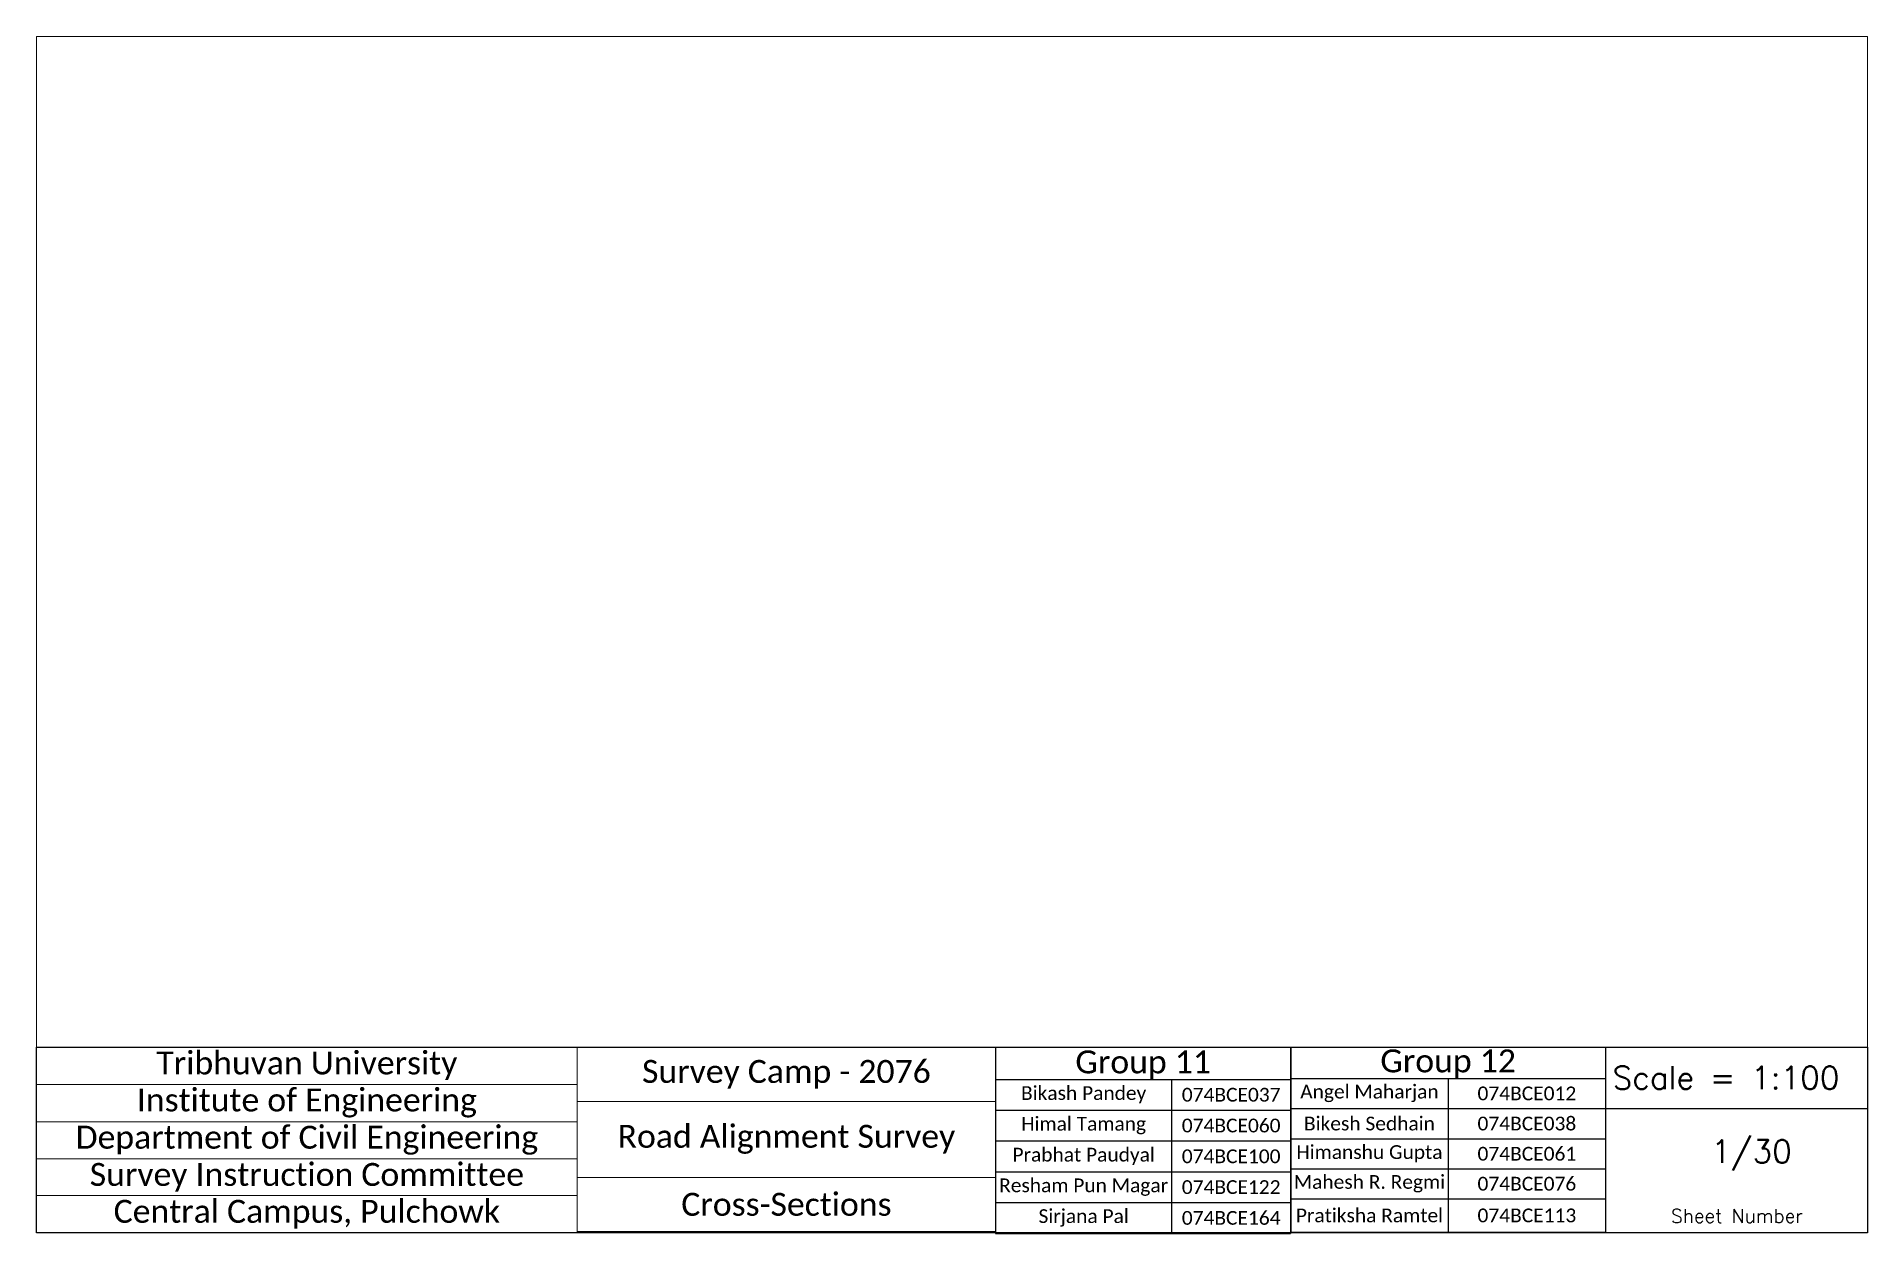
# Paper-space layout 'Section Sheet - (153)' of a CAD drawing. Header units: metres. Extents: x 9 to 408, y 0 to 261.
import ezdxf

# ---------------------------------------------------------------- set-up
doc = ezdxf.new("R2010")
doc.units = ezdxf.units.M
doc.styles.get("Standard").update_dxf_attribs({"font": 'simplex.shx'})

# ---------------------------------------------------------------- blocks, each defined once
blk = doc.blocks.new('*T88')
at = {"layer": 'Defpoints', "color": 8, "linetype": 'ByBlock', "lineweight": 0, "transparency": 16777216}
for p, q in [((0, 0), (117.95, 0)), ((0, 0), (0, -40.48)), ((117.95, 0), (117.95, -40.48)), ((0, -8.1), (117.95, -8.1)), ((0, -16.24), (117.95, -16.24)), ((0, -24.37), (117.95, -24.37)), ((0, -32.38), (117.95, -32.38)), ((0, -40.48), (117.95, -40.48))]:
    blk.add_line(p, q, dxfattribs=at)
at = {"color": 0, "transparency": 16777216, "char_height": 5, "width": 117.8297, "attachment_point": 5}
for s, insert in [('{\\fCalibri|b0|i0|c0;Tribhuvan University', (58.97, -4.05)), ('{\\fCalibri|b0|i0|c0;Institute of Engineering', (58.97, -12.17)), ('{\\fCalibri|b0|i0|c0;Department of Civil Engineering', (58.97, -20.3)), ('{\\fCalibri|b0|i0|c0;Survey Instruction Committee', (58.97, -28.38)), ('{\\fCalibri|b0|i0|c0;Central Campus, Pulchowk', (58.97, -36.43))]:
    blk.add_mtext(s, dxfattribs=dict(at, insert=insert))
blk = doc.blocks.new('*T89')
at = {"layer": 'Defpoints', "color": 8, "linetype": 'ByBlock', "lineweight": 0, "transparency": 16777216}
for p, q in [((0, 0), (91.3, 0)), ((0, 0), (0, -40.2)), ((91.3, 0), (91.3, -40.2)), ((0, -11.81), (91.3, -11.81)), ((0, -28.4), (91.3, -28.4)), ((0, -40.2), (91.3, -40.2))]:
    blk.add_line(p, q, dxfattribs=at)
at = {"color": 0, "transparency": 16777216, "char_height": 5, "width": 91.1812, "attachment_point": 5}
for s, insert in [('{\\fCalibri|b0|i0|c0|p34;Survey Camp - 2076 }', (45.65, -5.9)), ('{\\fCalibri|b0|i0|c0;Road Alignment Survey', (45.65, -20.1)), ('{\\fCalibri|b0|i0|c0;Cross-Sections', (45.65, -34.3))]:
    blk.add_mtext(s, dxfattribs=dict(at, insert=insert))
blk = doc.blocks.new('*T90')
at = {"color": 0, "linetype": 'ByBlock', "lineweight": -2, "transparency": 16777216}
for p, q in [((0, 0), (64.37, 0)), ((0, 0), (0, -40.61)), ((64.37, 0), (64.37, -40.61)), ((0, -7.01), (64.37, -7.01)), ((38.4, -7.01), (38.4, -40.61)), ((0, -13.73), (64.37, -13.73)), ((0, -20.45), (64.37, -20.45)), ((0, -27.17), (64.37, -27.17)), ((0, -33.89), (64.37, -33.89)), ((0, -40.61), (64.37, -40.61))]:
    blk.add_line(p, q, dxfattribs=at)
at = {"color": 0, "transparency": 16777216}
for s, insert, char_height, width, attachment_point in [('{\\fCalibri|b0|i0|c0|p34;Group 11}', (32.19, -6.95), 5, 64.2549, 8), ('{\\fCalibri|b0|i0|c0|p34;Bikash Pandey}', (19.2, -10.37), 3, 38.2788, 5), ('{\\fCalibri|b0|i0|c0|p34;074BCE037}', (51.39, -10.37), 3, 25.8561, 5), ('{\\fCalibri|b0|i0|c0|p34;Himal Tamang}', (19.2, -17.09), 3, 38.2788, 5), ('{\\fCalibri|b0|i0|c0|p34;074BCE060}', (51.39, -17.09), 3, 25.8561, 5), ('{\\fCalibri|b0|i0|c0|p34;Prabhat Paudyal}', (19.2, -23.81), 3, 38.2788, 5), ('{\\fCalibri|b0|i0|c0|p34;074BCE100}', (51.39, -23.81), 3, 25.8561, 5), ('{\\fCalibri|b0|i0|c0|p34;Resham Pun Magar}', (19.2, -30.53), 3, 38.2788, 5), ('{\\fCalibri|b0|i0|c0|p34;074BCE122}', (51.39, -30.53), 3, 25.8561, 5), ('{\\fCalibri|b0|i0|c0|p34;Sirjana Pal}', (19.2, -37.25), 3, 38.2788, 5), ('{\\fCalibri|b0|i0|c0|p34;074BCE164}', (51.39, -37.25), 3, 25.8561, 5)]:
    blk.add_mtext(s, dxfattribs=dict(at, insert=insert, char_height=char_height, width=width, attachment_point=attachment_point))
blk = doc.blocks.new('*T91')
at = {"color": 0, "linetype": 'ByBlock', "lineweight": -2, "transparency": 16777216}
for p, q in [((0, 0), (68.71, 0)), ((0, 0), (0, -40.37)), ((68.71, 0), (68.71, -40.37)), ((0, -6.79), (68.71, -6.79)), ((34.35, -6.79), (34.35, -40.37)), ((0, -13.37), (68.71, -13.37)), ((0, -19.96), (68.71, -19.96)), ((0, -26.54), (68.71, -26.54)), ((0, -33.04), (68.71, -33.04)), ((0, -40.37), (68.71, -40.37))]:
    blk.add_line(p, q, dxfattribs=at)
at = {"color": 0, "transparency": 16777216}
for s, insert, char_height, width, attachment_point in [('{\\fCalibri|b0|i0|c0|p34;Group 12}', (34.35, -6.73), 5, 68.5866, 8), ('{\\fCalibri|b0|i0|c0|p34;Angel Maharjan}', (17.18, -10.08), 3, 34.2333, 5), ('{\\fCalibri|b0|i0|c0|p34;074BCE012}', (51.53, -10.08), 3, 34.2333, 5), ('{\\fCalibri|b0|i0|c0|p34;Bikesh Sedhain}', (17.18, -16.66), 3, 34.2333, 5), ('{\\fCalibri|b0|i0|c0|p34;074BCE038}', (51.53, -16.66), 3, 34.2333, 5), ('{\\fCalibri|b0|i0|c0|p34;Himanshu Gupta}', (17.18, -23.25), 3, 34.2333, 5), ('{\\fCalibri|b0|i0|c0|p34;074BCE061}', (51.53, -23.25), 3, 34.2333, 5), ('{\\fCalibri|b0|i0|c0|p34;Mahesh R. Regmi}', (17.18, -29.79), 3, 34.2333, 5), ('{\\fCalibri|b0|i0|c0|p34;074BCE076}', (51.53, -29.79), 3, 34.2333, 5), ('{\\fCalibri|b0|i0|c0|p34;Pratiksha Ramtel}', (17.18, -36.71), 3, 34.2333, 5), ('{\\fCalibri|b0|i0|c0|p34;074BCE113}', (51.53, -36.71), 3, 34.2333, 5)]:
    blk.add_mtext(s, dxfattribs=dict(at, insert=insert, char_height=char_height, width=width, attachment_point=attachment_point))

psp = doc.layouts.new('Section Sheet - (153)')

# ---------------------------------------------------------------- linework, layer by layer
psp.add_line((351.36, 27.38), (408.29, 27.38))
psp.add_lwpolyline([(8.84, 40.75), (408.29, 40.75), (408.29, 0.26), (8.84, 0.26)], close=True)
psp.add_lwpolyline([(8.84, 40.75), (408.29, 40.75), (408.29, 0.26), (8.84, 0.26)], close=True)

# ---------------------------------------------------------------- block references
for name, p in [('*T88', (8.84, 40.75)), ('*T89', (126.79, 40.75)), ('*T90', (218.09, 40.75)), ('*T91', (282.47, 40.75))]:
    psp.add_blockref(name, p)

# ---------------------------------------------------------------- texts
for s, width, heights, insert, char_height, attachment_point in [('Scale = 1:100', 56.9937, [0], (352.71, 36.61), 5, 1), ('  1/30', 56.7184, [20.04], (379.61, 17.2), 5, 5), ('Sheet Number', 56.9337, [0], (379.83, 3.94), 3, 5)]:
    psp.add_mtext_dynamic_manual_height_columns(s, width=width, gutter_width=1, heights=heights, dxfattribs=dict(insert=insert, char_height=char_height, attachment_point=attachment_point))

# ---------------------------------------------------------------- viewports
at = {"layer": '0', "view_target_point": (626802.299, 3061976.139)}
psp.add_viewport(center=(208.57, 151.03), size=(399.45, 220.568), view_center_point=(0, 0), view_height=22.0568, dxfattribs=at)

doc.saveas('drawing.dxf')
